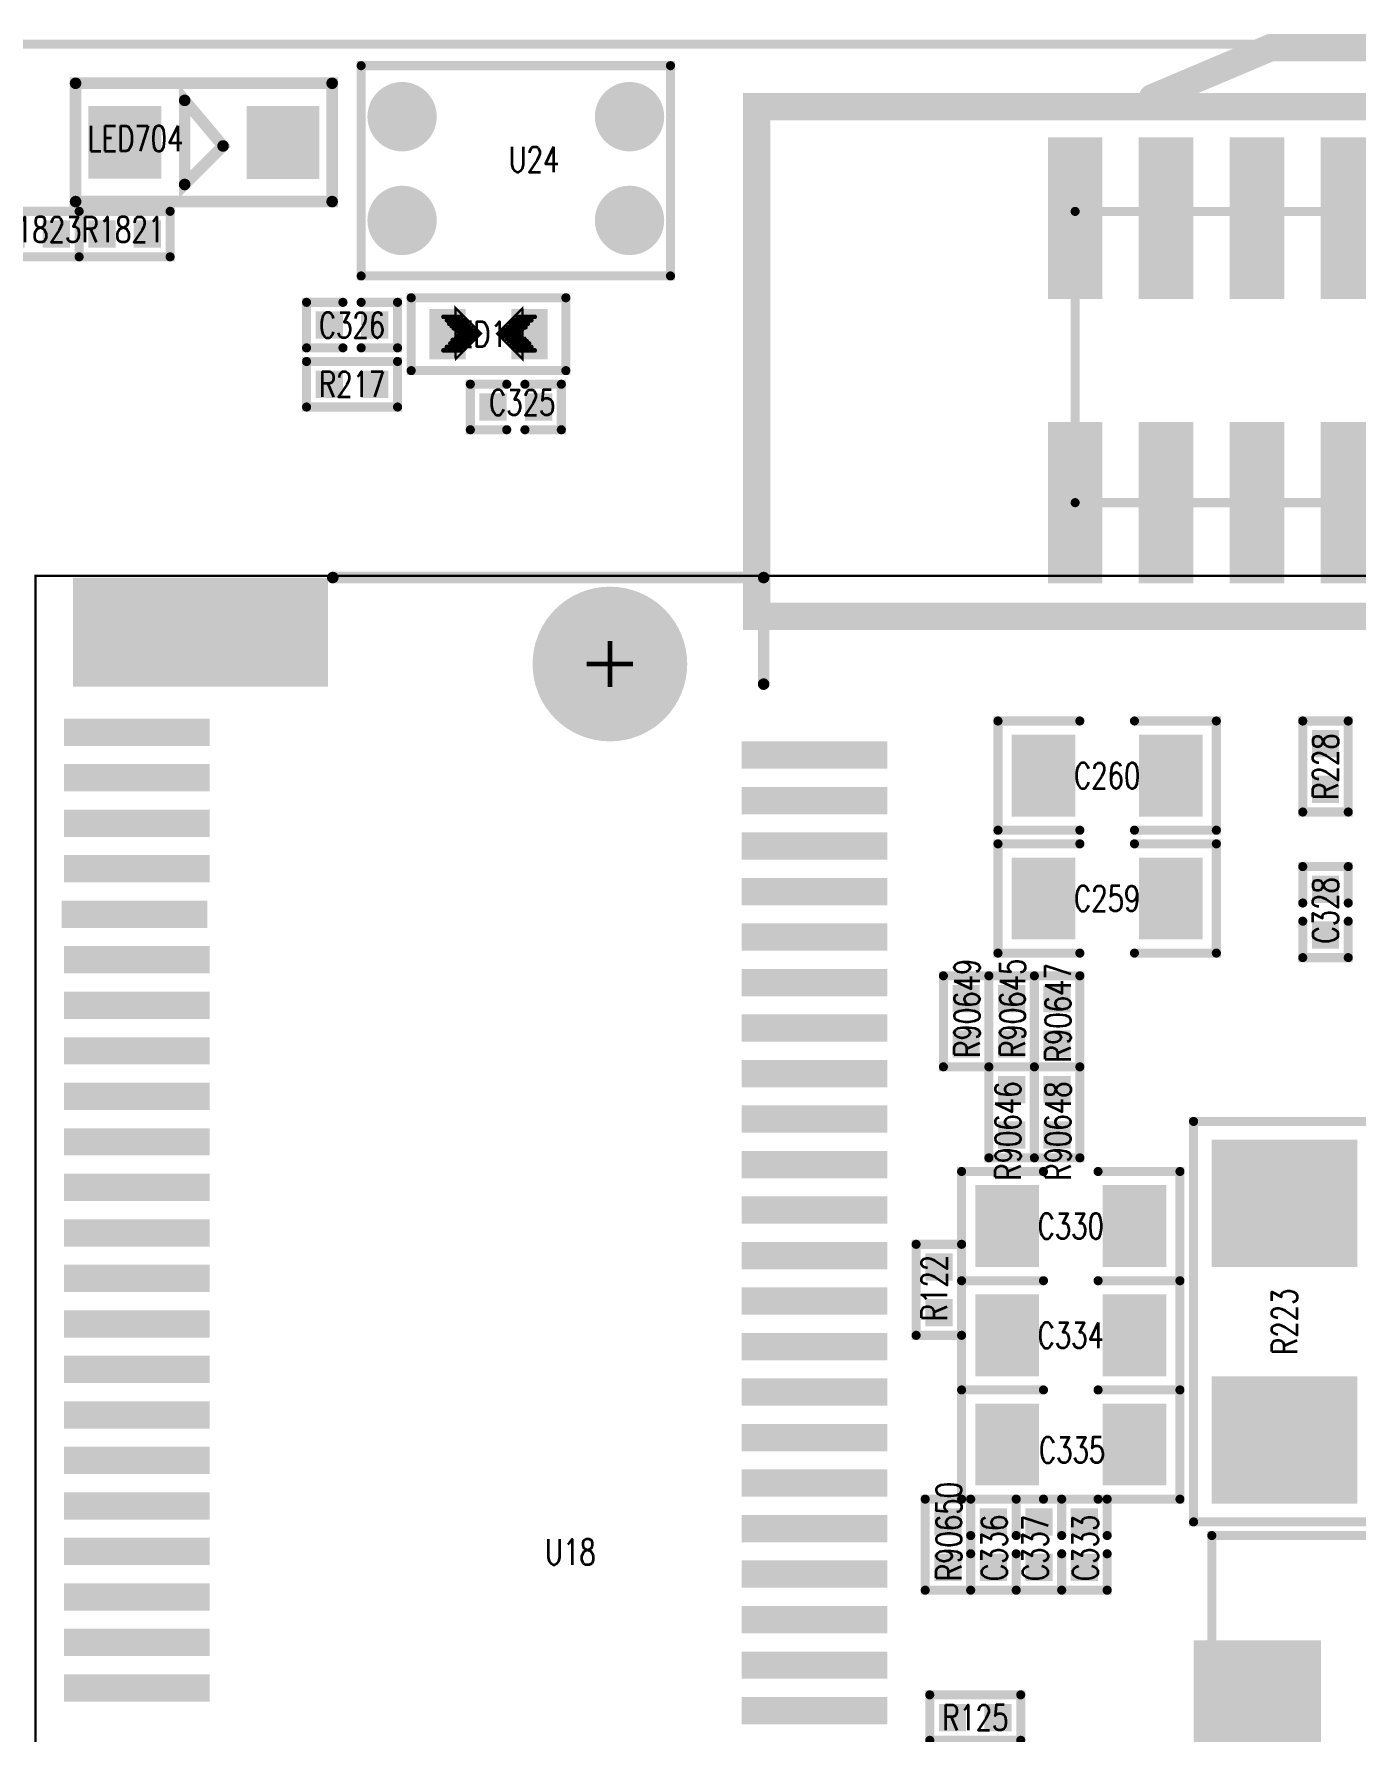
# Model space of a CAD drawing. Extents: x -54.9 to 3.9, y -25.5 to 62.3.
# Drawn here: x -42.95 to -28.43, y 42.95 to 61.6 of the extents above; entities that cross this region are included whole.
import ezdxf
from ezdxf.enums import TextEntityAlignment as Align

# ---------------------------------------------------------------- set-up
doc = ezdxf.new("R2010")
doc.units = 0
doc.linetypes.add('TRMIDX_0', pattern=[2, 1, 1])
doc.linetypes.add('TRMIDX_1', pattern=[2, 1, 1])
for name, color, linetype in [('BOARD_OUTLINE_00', 255, 'CONTINUOUS'), ('DRIL_NPLTE_THRU_01', 3, 'CONTINUOUS'), ('DRIL_NPLTE_THRU_02', 176, 'CONTINUOUS'), ('DRIL_NPLTE_THRU_03', 222, 'CONTINUOUS'), ('DRIL_NPLTE_THRU_04', 34, 'CONTINUOUS'), ('DRIL_NPLTE_THRU_05', 171, 'CONTINUOUS'), ('DRIL_NPLTE_THRU_06', 186, 'CONTINUOUS'), ('DRIL_NPLTE_THRU_07', 6, 'CONTINUOUS'), ('DRIL_NPLTE_THRU_08', 2, 'CONTINUOUS'), ('DRIL_PLTE_THRU_01', 3, 'CONTINUOUS'), ('DRIL_PLTE_THRU_02', 176, 'CONTINUOUS'), ('DRIL_PLTE_THRU_03', 222, 'CONTINUOUS'), ('DRIL_PLTE_THRU_04', 34, 'CONTINUOUS'), ('DRIL_PLTE_THRU_05', 171, 'CONTINUOUS'), ('DRIL_PLTE_THRU_06', 186, 'CONTINUOUS'), ('DRIL_PLTE_THRU_07', 6, 'CONTINUOUS'), ('DRIL_PLTE_THRU_08', 2, 'CONTINUOUS'), ('DRIL_SYMBOL', 255, 'CONTINUOUS'), ('PADS_BOT', 56, 'CONTINUOUS'), ('PADS_INNER', 96, 'CONTINUOUS'), ('PADS_TOP', 96, 'CONTINUOUS'), ('PADS_XR_123', 3, 'CONTINUOUS'), ('PART_NAME_126', 6, 'CONTINUOUS'), ('PART_TOP_2DLINE_126', 254, 'CONTINUOUS'), ('PART_TOP_COPPER_01', 254, 'CONTINUOUS')]:
    doc.layers.add(name, color=color, linetype=linetype)
doc.styles.add('W0$04', font='simplex', dxfattribs={"width": 0.75})

# ---------------------------------------------------------------- blocks, each defined once
blk = doc.blocks.new('BOARD_1')
at = {"layer": 'BOARD_OUTLINE_00', "const_width": 0.1}
blk.add_lwpolyline([(2.96515, 77.63739, 0.41421356), (-0.03411, 74.63813), (-0.03411, -4.3651, 0.41421356), (2.96515, -7.36436), (52.96851, -7.36436, 0.41421356), (55.96777, -4.3651), (55.96777, 74.63813, 0.41421356), (52.96851, 77.63739)], format="xyb", close=True, dxfattribs=at)
blk = doc.blocks.new('SMOOTH_0$127')
at = {"const_width": 0.0635}
blk.add_lwpolyline([(-0.03175, 0, 1), (0.03175, 0, 1)], format="xyb", close=True, dxfattribs=at)
blk = doc.blocks.new('PART_BODY_TOP_167')
at = {"layer": 'PART_TOP_2DLINE_126', "const_width": 0.127}
for points in [[(1.41, -0.65), (1.41, 0.65), (-1.41, 0.65), (-1.41, -0.65)], [(-0.211, -0.462), (-0.211, 0.462), (0.211, -0.039)]]:
    blk.add_lwpolyline(points, close=True, dxfattribs=at)
at = {"layer": 'PART_TOP_2DLINE_126'}
for p in [(-1.41, 0.65), (1.41, 0.65), (-0.211, 0.462), (0.211, -0.039), (-0.211, -0.462), (-1.41, -0.65), (1.41, -0.65)]:
    blk.add_blockref('SMOOTH_0$127', p, dxfattribs=at)
blk = doc.blocks.new('DRIL_HOLE_0')
blk.add_lwpolyline([(0, 0, 1), (0, 0, 1)], format="xyb", close=True)
blk = doc.blocks.new('PAD_1')
blk.add_lwpolyline([(0, 0, 1), (0, 0, 1)], format="xyb", close=True)
blk = doc.blocks.new('PAD_14')
at = {"const_width": 0.8}
blk.add_lwpolyline([(-0.4, 0), (0.4, 0)], dxfattribs=at)
blk = doc.blocks.new('STK_TOP_418')
at = {"layer": 'DRIL_PLTE_THRU_01'}
blk.add_blockref('DRIL_HOLE_0', (0, 0), dxfattribs=at)
at = {"layer": 'DRIL_PLTE_THRU_02'}
blk.add_blockref('DRIL_HOLE_0', (0, 0), dxfattribs=at)
at = {"layer": 'DRIL_PLTE_THRU_03'}
blk.add_blockref('DRIL_HOLE_0', (0, 0), dxfattribs=at)
at = {"layer": 'DRIL_PLTE_THRU_04'}
blk.add_blockref('DRIL_HOLE_0', (0, 0), dxfattribs=at)
at = {"layer": 'DRIL_PLTE_THRU_05'}
blk.add_blockref('DRIL_HOLE_0', (0, 0), dxfattribs=at)
at = {"layer": 'DRIL_PLTE_THRU_06'}
blk.add_blockref('DRIL_HOLE_0', (0, 0), dxfattribs=at)
at = {"layer": 'DRIL_PLTE_THRU_07'}
blk.add_blockref('DRIL_HOLE_0', (0, 0), dxfattribs=at)
at = {"layer": 'DRIL_PLTE_THRU_08'}
blk.add_blockref('DRIL_HOLE_0', (0, 0), dxfattribs=at)
at = {"layer": 'PADS_BOT'}
blk.add_blockref('PAD_1', (0, 0), dxfattribs=at)
at = {"layer": 'PADS_INNER'}
blk.add_blockref('PAD_1', (0, 0), dxfattribs=at)
at = {"layer": 'PADS_TOP'}
blk.add_blockref('PAD_14', (0, 0), dxfattribs=at)
blk = doc.blocks.new('SYM_TOP_11')
for name, p in [('PART_BODY_TOP_167', (0, 0)), ('STK_TOP_418', (-0.869, 0.001)), ('STK_TOP_418', (0.869, -0.001))]:
    blk.add_blockref(name, p)
blk = doc.blocks.new('PART_TOP_14')
blk.add_blockref('SYM_TOP_11', (0, 0))
at = {"layer": 'PART_NAME_126', "style": 'W0$04', "width": 0.75}
blk.add_text('LED704', height=0.28, dxfattribs=at).set_placement((-0.751, 0.043), align=Align.MIDDLE_CENTER)
blk = doc.blocks.new('SMOOTH_0$1')
at = {"const_width": 0.05}
blk.add_lwpolyline([(-0.025, 0, 1), (0.025, 0, 1)], format="xyb", close=True, dxfattribs=at)
blk = doc.blocks.new('PART_BODY_TOP_164')
at = {"layer": 'PART_TOP_2DLINE_126', "const_width": 0.1}
for points in [[(-0.1, 0.25), (-0.5, 0.25), (-0.5, -0.25), (-0.1, -0.25)], [(0.1, 0.25), (0.5, 0.25), (0.5, -0.25), (0.1, -0.25)]]:
    blk.add_lwpolyline(points, dxfattribs=at)
at = {"layer": 'PART_TOP_2DLINE_126'}
for p in [(-0.5, 0.25), (-0.1, 0.25), (0.1, 0.25), (0.5, 0.25), (-0.5, -0.25), (-0.1, -0.25), (0.1, -0.25), (0.5, -0.25)]:
    blk.add_blockref('SMOOTH_0$1', p, dxfattribs=at)
blk = doc.blocks.new('PAD_13')
at = {"const_width": 0.3}
blk.add_lwpolyline([(-0.15, 0), (0.15, 0)], dxfattribs=at)
blk = doc.blocks.new('STK_TOP_408')
at = {"layer": 'DRIL_NPLTE_THRU_01'}
blk.add_blockref('DRIL_HOLE_0', (0, 0), dxfattribs=at)
at = {"layer": 'DRIL_NPLTE_THRU_02'}
blk.add_blockref('DRIL_HOLE_0', (0, 0), dxfattribs=at)
at = {"layer": 'DRIL_NPLTE_THRU_03'}
blk.add_blockref('DRIL_HOLE_0', (0, 0), dxfattribs=at)
at = {"layer": 'DRIL_NPLTE_THRU_04'}
blk.add_blockref('DRIL_HOLE_0', (0, 0), dxfattribs=at)
at = {"layer": 'DRIL_NPLTE_THRU_05'}
blk.add_blockref('DRIL_HOLE_0', (0, 0), dxfattribs=at)
at = {"layer": 'DRIL_NPLTE_THRU_06'}
blk.add_blockref('DRIL_HOLE_0', (0, 0), dxfattribs=at)
at = {"layer": 'DRIL_NPLTE_THRU_07'}
blk.add_blockref('DRIL_HOLE_0', (0, 0), dxfattribs=at)
at = {"layer": 'DRIL_NPLTE_THRU_08'}
blk.add_blockref('DRIL_HOLE_0', (0, 0), dxfattribs=at)
at = {"layer": 'PADS_BOT'}
blk.add_blockref('PAD_1', (0, 0), dxfattribs=at)
at = {"layer": 'PADS_INNER'}
blk.add_blockref('PAD_1', (0, 0), dxfattribs=at)
at = {"layer": 'PADS_TOP'}
blk.add_blockref('PAD_13', (0, 0), dxfattribs=at)
blk = doc.blocks.new('SYM_TOP_9')
for name, p in [('PART_BODY_TOP_164', (0, 0)), ('STK_TOP_408', (-0.25, 0)), ('STK_TOP_408', (0.25, 0))]:
    blk.add_blockref(name, p)
blk = doc.blocks.new('PART_TOP_16')
blk.add_blockref('SYM_TOP_9', (0, 0))
at = {"layer": 'PART_NAME_126', "style": 'W0$04', "width": 0.75}
blk.add_text('C326', height=0.28, rotation=180, dxfattribs=at).set_placement((0, 0), align=Align.MIDDLE_CENTER)
blk = doc.blocks.new('PART_TOP_64')
blk.add_blockref('SYM_TOP_9', (0, 0))
at = {"layer": 'PART_NAME_126', "style": 'W0$04', "width": 0.75}
blk.add_text('C325', height=0.28, dxfattribs=at).set_placement((0.07, 0.05), align=Align.MIDDLE_CENTER)
blk = doc.blocks.new('PART_BODY_TOP_163')
at = {"layer": 'PART_TOP_2DLINE_126', "const_width": 0.1}
for points in [[(-0.3, 0.6), (-1.2, 0.6), (-1.2, -0.6), (-0.3, -0.6)], [(0.3, -0.6), (1.2, -0.6), (1.2, 0.6), (0.3, 0.6)]]:
    blk.add_lwpolyline(points, dxfattribs=at)
at = {"layer": 'PART_TOP_2DLINE_126'}
for p in [(-1.2, 0.6), (-0.3, 0.6), (0.3, 0.6), (1.2, 0.6), (-1.2, -0.6), (-0.3, -0.6), (0.3, -0.6), (1.2, -0.6)]:
    blk.add_blockref('SMOOTH_0$1', p, dxfattribs=at)
blk = doc.blocks.new('PAD_15')
at = {"const_width": 0.7}
blk.add_lwpolyline([(-0.45, 0), (0.45, 0)], dxfattribs=at)
blk = doc.blocks.new('STK_TOP_406')
at = {"layer": 'DRIL_PLTE_THRU_01'}
blk.add_blockref('DRIL_HOLE_0', (0, 0), dxfattribs=at)
at = {"layer": 'DRIL_PLTE_THRU_02'}
blk.add_blockref('DRIL_HOLE_0', (0, 0), dxfattribs=at)
at = {"layer": 'DRIL_PLTE_THRU_03'}
blk.add_blockref('DRIL_HOLE_0', (0, 0), dxfattribs=at)
at = {"layer": 'DRIL_PLTE_THRU_04'}
blk.add_blockref('DRIL_HOLE_0', (0, 0), dxfattribs=at)
at = {"layer": 'DRIL_PLTE_THRU_05'}
blk.add_blockref('DRIL_HOLE_0', (0, 0), dxfattribs=at)
at = {"layer": 'DRIL_PLTE_THRU_06'}
blk.add_blockref('DRIL_HOLE_0', (0, 0), dxfattribs=at)
at = {"layer": 'DRIL_PLTE_THRU_07'}
blk.add_blockref('DRIL_HOLE_0', (0, 0), dxfattribs=at)
at = {"layer": 'DRIL_PLTE_THRU_08'}
blk.add_blockref('DRIL_HOLE_0', (0, 0), dxfattribs=at)
at = {"layer": 'PADS_BOT'}
blk.add_blockref('PAD_1', (0, 0), dxfattribs=at)
at = {"layer": 'PADS_INNER'}
blk.add_blockref('PAD_1', (0, 0), dxfattribs=at)
at = {"layer": 'PADS_TOP', "rotation": 90}
blk.add_blockref('PAD_15', (0, 0), dxfattribs=at)
blk = doc.blocks.new('SYM_TOP_12')
for name, p in [('STK_TOP_406', (-0.7, 0)), ('STK_TOP_406', (0.7, 0)), ('PART_BODY_TOP_163', (0, 0))]:
    blk.add_blockref(name, p)
blk = doc.blocks.new('PART_TOP_359')
blk.add_blockref('SYM_TOP_12', (0, 0))
at = {"layer": 'PART_NAME_126', "style": 'W0$04', "width": 0.75}
blk.add_text('C334', height=0.28, rotation=180, dxfattribs=at).set_placement((0, 0), align=Align.MIDDLE_CENTER)
blk = doc.blocks.new('PART_TOP_364')
blk.add_blockref('SYM_TOP_12', (0, 0))
at = {"layer": 'PART_NAME_126', "style": 'W0$04', "width": 0.75}
blk.add_text('C259', height=0.28, dxfattribs=at).set_placement((0, 0), align=Align.MIDDLE_CENTER)
blk = doc.blocks.new('PART_TOP_365')
blk.add_blockref('SYM_TOP_12', (0, 0))
at = {"layer": 'PART_NAME_126', "style": 'W0$04', "width": 0.75}
blk.add_text('C260', height=0.28, dxfattribs=at).set_placement((0, 0), align=Align.MIDDLE_CENTER)
blk = doc.blocks.new('SMOOTH_0$0254')
at = {"const_width": 0.0127}
blk.add_lwpolyline([(-0.00635, 0, 1), (0.00635, 0, 1)], format="xyb", close=True, dxfattribs=at)
blk = doc.blocks.new('SMOOTH_0$0508')
at = {"const_width": 0.0254}
blk.add_lwpolyline([(-0.0127, 0, 1), (0.0127, 0, 1)], format="xyb", close=True, dxfattribs=at)
blk = doc.blocks.new('PART_BODY_TOP_29')
at = {"layer": 'PART_TOP_2DLINE_126', "const_width": 0.1}
blk.add_lwpolyline([(0.85, -0.4), (0.85, 0.4), (-0.85, 0.4), (-0.85, -0.4)], close=True, dxfattribs=at)
at = {"layer": 'PART_TOP_COPPER_01', "linetype": 'TRMIDX_0', "const_width": 0.0508}
for points in [[(-0.3048, 0.1905), (-0.4953, 0.1905)], [(-0.2667, 0.1524), (-0.4572, 0.1524)], [(-0.2413, 0.1143), (-0.4318, 0.1143)], [(-0.2159, 0.0889), (-0.4064, 0.0889)], [(-0.1905, 0.0635), (-0.381, 0.0635)], [(-0.1524, 0.0381), (-0.3429, 0.0381)], [(-0.1397, -0.0127), (-0.3302, -0.0127)], [(-0.127, 0.0127), (-0.3175, 0.0127)], [(-0.3048, -0.1778), (-0.4953, -0.1778)], [(-0.2667, -0.1397), (-0.4572, -0.1397)], [(-0.2286, -0.1016), (-0.4191, -0.1016)], [(-0.2032, -0.0635), (-0.3937, -0.0635)], [(-0.1651, -0.0381), (-0.3556, -0.0381)]]:
    blk.add_lwpolyline(points, dxfattribs=at)
at = {"layer": 'PART_TOP_COPPER_01', "linetype": 'TRMIDX_0', "const_width": 0.0254}
for points in [[(-0.3556, -0.2667), (-0.08255, 0.00635), (-0.36195, 0.28575), (-0.36195, -0.254), (-0.3556, -0.254)], [(-0.3048, -0.1651), (-0.1397, 0), (-0.31115, 0.17145), (-0.31115, -0.1524), (-0.3048, -0.1524)]]:
    blk.add_lwpolyline(points, close=True, dxfattribs=at)
at = {"layer": 'PART_TOP_COPPER_01', "linetype": 'TRMIDX_1', "const_width": 0.0254}
for points in [[(0.3683, 0.2794), (0.09525, 0.00635), (0.37465, -0.27305), (0.37465, 0.2667), (0.3683, 0.2667)], [(0.3175, 0.1778), (0.1524, 0.0127), (0.32385, -0.15875), (0.32385, 0.1651), (0.3175, 0.1651)]]:
    blk.add_lwpolyline(points, close=True, dxfattribs=at)
at = {"layer": 'PART_TOP_COPPER_01', "linetype": 'TRMIDX_1', "const_width": 0.0508}
for points in [[(0.3175, 0.1905), (0.508, 0.1905)], [(0.1397, 0), (0.3302, 0)], [(0.1524, 0.0254), (0.3429, 0.0254)], [(0.1651, -0.0254), (0.3556, -0.0254)], [(0.1778, 0.0508), (0.3683, 0.0508)], [(0.2159, 0.0762), (0.4064, 0.0762)], [(0.2413, 0.1143), (0.4318, 0.1143)], [(0.2794, 0.1524), (0.4699, 0.1524)], [(0.2032, -0.0508), (0.3937, -0.0508)], [(0.2286, -0.0762), (0.4191, -0.0762)], [(0.254, -0.1016), (0.4445, -0.1016)], [(0.2794, -0.1397), (0.4699, -0.1397)], [(0.3175, -0.1778), (0.508, -0.1778)]]:
    blk.add_lwpolyline(points, dxfattribs=at)
at = {"layer": 'PART_TOP_2DLINE_126'}
for p in [(-0.85, 0.4), (0.85, 0.4), (-0.85, -0.4), (0.85, -0.4)]:
    blk.add_blockref('SMOOTH_0$1', p, dxfattribs=at)
at = {"layer": 'PART_TOP_COPPER_01'}
for name, p in [('SMOOTH_0$0508', (-0.4953, 0.1905)), ('SMOOTH_0$0254', (-0.36195, 0.28575)), ('SMOOTH_0$0508', (-0.3048, 0.1905)), ('SMOOTH_0$0508', (0.3175, 0.1905)), ('SMOOTH_0$0254', (0.3175, 0.1778)), ('SMOOTH_0$0254', (0.3683, 0.2794)), ('SMOOTH_0$0254', (0.3683, 0.2667)), ('SMOOTH_0$0254', (0.37465, 0.2667)), ('SMOOTH_0$0508', (0.508, 0.1905)), ('SMOOTH_0$0508', (-0.4572, 0.1524)), ('SMOOTH_0$0508', (-0.4318, 0.1143)), ('SMOOTH_0$0508', (-0.4064, 0.0889)), ('SMOOTH_0$0508', (-0.381, 0.0635)), ('SMOOTH_0$0508', (-0.3429, 0.0381)), ('SMOOTH_0$0508', (-0.3302, -0.0127)), ('SMOOTH_0$0508', (-0.3175, 0.0127)), ('SMOOTH_0$0254', (-0.31115, 0.17145)), ('SMOOTH_0$0508', (-0.2667, 0.1524)), ('SMOOTH_0$0508', (-0.2413, 0.1143)), ('SMOOTH_0$0508', (-0.2159, 0.0889)), ('SMOOTH_0$0508', (-0.1905, 0.0635)), ('SMOOTH_0$0508', (-0.1524, 0.0381)), ('SMOOTH_0$0508', (-0.1397, -0.0127)), ('SMOOTH_0$0508', (-0.127, 0.0127)), ('SMOOTH_0$0254', (-0.1397, 0)), ('SMOOTH_0$0254', (-0.08255, 0.00635)), ('SMOOTH_0$0254', (0.09525, 0.00635)), ('SMOOTH_0$0508', (0.1397, 0)), ('SMOOTH_0$0508', (0.1524, 0.0254)), ('SMOOTH_0$0254', (0.1524, 0.0127)), ('SMOOTH_0$0508', (0.1651, -0.0254)), ('SMOOTH_0$0508', (0.1778, 0.0508)), ('SMOOTH_0$0508', (0.2159, 0.0762)), ('SMOOTH_0$0508', (0.2413, 0.1143)), ('SMOOTH_0$0508', (0.2794, 0.1524)), ('SMOOTH_0$0254', (0.3175, 0.1651)), ('SMOOTH_0$0508', (0.3302, 0)), ('SMOOTH_0$0254', (0.32385, 0.1651)), ('SMOOTH_0$0508', (0.3429, 0.0254)), ('SMOOTH_0$0508', (0.3556, -0.0254)), ('SMOOTH_0$0508', (0.3683, 0.0508)), ('SMOOTH_0$0508', (0.4064, 0.0762)), ('SMOOTH_0$0508', (0.4318, 0.1143)), ('SMOOTH_0$0508', (0.4699, 0.1524)), ('SMOOTH_0$0508', (-0.4953, -0.1778)), ('SMOOTH_0$0508', (-0.4572, -0.1397)), ('SMOOTH_0$0508', (-0.4191, -0.1016)), ('SMOOTH_0$0508', (-0.3937, -0.0635)), ('SMOOTH_0$0508', (-0.3556, -0.0381)), ('SMOOTH_0$0508', (-0.3048, -0.1778)), ('SMOOTH_0$0254', (-0.31115, -0.1524)), ('SMOOTH_0$0254', (-0.3048, -0.1524)), ('SMOOTH_0$0254', (-0.3048, -0.1651)), ('SMOOTH_0$0508', (-0.2667, -0.1397)), ('SMOOTH_0$0508', (-0.2286, -0.1016)), ('SMOOTH_0$0508', (-0.2032, -0.0635)), ('SMOOTH_0$0508', (-0.1651, -0.0381)), ('SMOOTH_0$0508', (0.2032, -0.0508)), ('SMOOTH_0$0508', (0.2286, -0.0762)), ('SMOOTH_0$0508', (0.254, -0.1016)), ('SMOOTH_0$0508', (0.2794, -0.1397)), ('SMOOTH_0$0508', (0.3175, -0.1778)), ('SMOOTH_0$0254', (0.32385, -0.15875)), ('SMOOTH_0$0508', (0.3937, -0.0508)), ('SMOOTH_0$0508', (0.4191, -0.0762)), ('SMOOTH_0$0508', (0.4445, -0.1016)), ('SMOOTH_0$0508', (0.4699, -0.1397)), ('SMOOTH_0$0508', (0.508, -0.1778)), ('SMOOTH_0$0254', (-0.36195, -0.254)), ('SMOOTH_0$0254', (-0.3556, -0.254)), ('SMOOTH_0$0254', (-0.3556, -0.2667)), ('SMOOTH_0$0254', (0.37465, -0.27305))]:
    blk.add_blockref(name, p, dxfattribs=at)
blk = doc.blocks.new('PAD_18')
at = {"const_width": 0.4}
blk.add_lwpolyline([(-0.275, 0), (0.275, 0)], dxfattribs=at)
blk = doc.blocks.new('STK_TOP_121')
at = {"layer": 'DRIL_PLTE_THRU_01'}
blk.add_blockref('DRIL_HOLE_0', (0, 0), dxfattribs=at)
at = {"layer": 'DRIL_PLTE_THRU_02'}
blk.add_blockref('DRIL_HOLE_0', (0, 0), dxfattribs=at)
at = {"layer": 'DRIL_PLTE_THRU_03'}
blk.add_blockref('DRIL_HOLE_0', (0, 0), dxfattribs=at)
at = {"layer": 'DRIL_PLTE_THRU_04'}
blk.add_blockref('DRIL_HOLE_0', (0, 0), dxfattribs=at)
at = {"layer": 'DRIL_PLTE_THRU_05'}
blk.add_blockref('DRIL_HOLE_0', (0, 0), dxfattribs=at)
at = {"layer": 'DRIL_PLTE_THRU_06'}
blk.add_blockref('DRIL_HOLE_0', (0, 0), dxfattribs=at)
at = {"layer": 'DRIL_PLTE_THRU_07'}
blk.add_blockref('DRIL_HOLE_0', (0, 0), dxfattribs=at)
at = {"layer": 'DRIL_PLTE_THRU_08'}
blk.add_blockref('DRIL_HOLE_0', (0, 0), dxfattribs=at)
at = {"layer": 'PADS_BOT'}
blk.add_blockref('PAD_1', (0, 0), dxfattribs=at)
at = {"layer": 'PADS_INNER'}
blk.add_blockref('PAD_1', (0, 0), dxfattribs=at)
at = {"layer": 'PADS_TOP', "rotation": 90}
blk.add_blockref('PAD_18', (0, 0), dxfattribs=at)
blk = doc.blocks.new('SYM_TOP_22')
for name, p in [('PART_BODY_TOP_29', (0, 0)), ('STK_TOP_121', (-0.45, 0)), ('STK_TOP_121', (0.45, 0))]:
    blk.add_blockref(name, p)
blk = doc.blocks.new('PART_TOP_403')
blk.add_blockref('SYM_TOP_22', (0, 0))
at = {"layer": 'PART_NAME_126', "style": 'W0$04', "width": 0.75}
blk.add_text('ED17', height=0.28, dxfattribs=at).set_placement((0.02, 0), align=Align.MIDDLE_CENTER)
blk = doc.blocks.new('SMOOTH_0$3')
at = {"const_width": 0.15}
blk.add_lwpolyline([(-0.075, 0, 1), (0.075, 0, 1)], format="xyb", close=True, dxfattribs=at)
blk = doc.blocks.new('PART_BODY_TOP_174')
at = {"layer": 'PART_TOP_2DLINE_126'}
for points, const_width in [([(-3.55, 1.25), (17.5, 1.25), (17.5, -4.35), (-3.55, -4.35)], 0.3), ([(-0.05, 0), (14, 0), (14, -3.2), (-0.05, -3.2)], 0.1)]:
    blk.add_lwpolyline(points, close=True, dxfattribs=dict(at, const_width=const_width))
at = {"layer": 'PART_TOP_2DLINE_126', "const_width": 0.3}
blk.add_lwpolyline([(1.1, -4.3), (2.75, -5), (11.85, -5), (13.15, -4.45)], dxfattribs=at)
at = {"layer": 'PART_TOP_2DLINE_126'}
for name, p in [('SMOOTH_0$3', (-3.55, 1.25)), ('SMOOTH_0$3', (17.5, 1.25)), ('SMOOTH_0$1', (-0.05, 0)), ('SMOOTH_0$1', (14, 0)), ('SMOOTH_0$1', (-0.05, -3.2)), ('SMOOTH_0$1', (14, -3.2)), ('SMOOTH_0$3', (-3.55, -4.35)), ('SMOOTH_0$3', (1.1, -4.3)), ('SMOOTH_0$3', (17.5, -4.35)), ('SMOOTH_0$3', (13.15, -4.45)), ('SMOOTH_0$3', (2.75, -5)), ('SMOOTH_0$3', (11.85, -5))]:
    blk.add_blockref(name, p, dxfattribs=at)
blk = doc.blocks.new('PAD_29')
at = {"const_width": 0.6}
blk.add_lwpolyline([(-0.8875, 0), (0.8875, 0)], dxfattribs=at)
blk = doc.blocks.new('STK_TOP_433')
at = {"layer": 'DRIL_PLTE_THRU_01'}
blk.add_blockref('DRIL_HOLE_0', (0, 0), dxfattribs=at)
at = {"layer": 'DRIL_PLTE_THRU_02'}
blk.add_blockref('DRIL_HOLE_0', (0, 0), dxfattribs=at)
at = {"layer": 'DRIL_PLTE_THRU_03'}
blk.add_blockref('DRIL_HOLE_0', (0, 0), dxfattribs=at)
at = {"layer": 'DRIL_PLTE_THRU_04'}
blk.add_blockref('DRIL_HOLE_0', (0, 0), dxfattribs=at)
at = {"layer": 'DRIL_PLTE_THRU_05'}
blk.add_blockref('DRIL_HOLE_0', (0, 0), dxfattribs=at)
at = {"layer": 'DRIL_PLTE_THRU_06'}
blk.add_blockref('DRIL_HOLE_0', (0, 0), dxfattribs=at)
at = {"layer": 'DRIL_PLTE_THRU_07'}
blk.add_blockref('DRIL_HOLE_0', (0, 0), dxfattribs=at)
at = {"layer": 'DRIL_PLTE_THRU_08'}
blk.add_blockref('DRIL_HOLE_0', (0, 0), dxfattribs=at)
at = {"layer": 'PADS_BOT'}
blk.add_blockref('PAD_1', (0, 0), dxfattribs=at)
at = {"layer": 'PADS_INNER'}
blk.add_blockref('PAD_1', (0, 0), dxfattribs=at)
at = {"layer": 'PADS_TOP', "rotation": 90}
blk.add_blockref('PAD_29', (0, 0), dxfattribs=at)
blk = doc.blocks.new('SYM_TOP_39')
for name, p in [('PART_BODY_TOP_174', (0, 0)), ('STK_TOP_433', (0, 0)), ('STK_TOP_433', (1, 0)), ('STK_TOP_433', (2, 0)), ('STK_TOP_433', (3, 0)), ('STK_TOP_433', (4, 0)), ('STK_TOP_433', (5, 0)), ('STK_TOP_433', (6, 0)), ('STK_TOP_433', (7, 0)), ('STK_TOP_433', (8, 0)), ('STK_TOP_433', (9, 0)), ('STK_TOP_433', (10, 0)), ('STK_TOP_433', (11, 0)), ('STK_TOP_433', (12, 0)), ('STK_TOP_433', (13, 0)), ('STK_TOP_433', (14, 0)), ('STK_TOP_433', (0, -3.125)), ('STK_TOP_433', (1, -3.125)), ('STK_TOP_433', (2, -3.125)), ('STK_TOP_433', (3, -3.125)), ('STK_TOP_433', (4, -3.125)), ('STK_TOP_433', (5, -3.125)), ('STK_TOP_433', (6, -3.125)), ('STK_TOP_433', (7, -3.125)), ('STK_TOP_433', (8, -3.125)), ('STK_TOP_433', (9, -3.125)), ('STK_TOP_433', (10, -3.125)), ('STK_TOP_433', (11, -3.125)), ('STK_TOP_433', (12, -3.125)), ('STK_TOP_433', (13, -3.125)), ('STK_TOP_433', (14, -3.125))]:
    blk.add_blockref(name, p)
blk = doc.blocks.new('PART_TOP_415')
blk.add_blockref('SYM_TOP_39', (0, 0))
at = {"layer": 'PART_NAME_126', "style": 'W0$04', "width": 0.75}
blk.add_text('J10', height=0.28, rotation=180, dxfattribs=at).set_placement((6.975, -1.875), align=Align.MIDDLE_CENTER)
blk = doc.blocks.new('PART_BODY_TOP_173')
at = {"layer": 'PART_TOP_2DLINE_126', "const_width": 0.1}
blk.add_lwpolyline([(-2.7, 2.55), (2.7, 2.55), (2.7, -2.55), (-2.7, -2.55)], close=True, dxfattribs=at)
at = {"layer": 'PART_TOP_2DLINE_126'}
for p in [(-2.7, 2.55), (2.7, 2.55), (-2.7, -2.55), (2.7, -2.55)]:
    blk.add_blockref('SMOOTH_0$1', p, dxfattribs=at)
blk = doc.blocks.new('PAD_33')
at = {"const_width": 1.4}
blk.add_lwpolyline([(-1.4, 0), (1.4, 0)], dxfattribs=at)
blk = doc.blocks.new('STK_TOP_431')
at = {"layer": 'DRIL_PLTE_THRU_01'}
blk.add_blockref('DRIL_HOLE_0', (0, 0), dxfattribs=at)
at = {"layer": 'DRIL_PLTE_THRU_02'}
blk.add_blockref('DRIL_HOLE_0', (0, 0), dxfattribs=at)
at = {"layer": 'DRIL_PLTE_THRU_03'}
blk.add_blockref('DRIL_HOLE_0', (0, 0), dxfattribs=at)
at = {"layer": 'DRIL_PLTE_THRU_04'}
blk.add_blockref('DRIL_HOLE_0', (0, 0), dxfattribs=at)
at = {"layer": 'DRIL_PLTE_THRU_05'}
blk.add_blockref('DRIL_HOLE_0', (0, 0), dxfattribs=at)
at = {"layer": 'DRIL_PLTE_THRU_06'}
blk.add_blockref('DRIL_HOLE_0', (0, 0), dxfattribs=at)
at = {"layer": 'DRIL_PLTE_THRU_07'}
blk.add_blockref('DRIL_HOLE_0', (0, 0), dxfattribs=at)
at = {"layer": 'DRIL_PLTE_THRU_08'}
blk.add_blockref('DRIL_HOLE_0', (0, 0), dxfattribs=at)
at = {"layer": 'PADS_BOT'}
blk.add_blockref('PAD_1', (0, 0), dxfattribs=at)
at = {"layer": 'PADS_INNER'}
blk.add_blockref('PAD_1', (0, 0), dxfattribs=at)
at = {"layer": 'PADS_TOP', "rotation": 90}
blk.add_blockref('PAD_33', (0, 0), dxfattribs=at)
blk = doc.blocks.new('SYM_TOP_43')
for name, p in [('PART_BODY_TOP_173', (0, 0)), ('STK_TOP_431', (-2.2, 0)), ('STK_TOP_431', (2.2, 0))]:
    blk.add_blockref(name, p)
blk = doc.blocks.new('PART_TOP_421')
blk.add_blockref('SYM_TOP_43', (0, 0))
at = {"layer": 'PART_NAME_126', "style": 'W0$04', "width": 0.75}
blk.add_text('L15', height=0.28, rotation=180, dxfattribs=at).set_placement((0, 0), align=Align.MIDDLE_CENTER)
blk = doc.blocks.new('PART_BODY_TOP_165')
at = {"layer": 'PART_TOP_2DLINE_126', "const_width": 0.0254}
blk.add_lwpolyline([(-10.97, 4.84), (10.97, 4.84), (10.97, -31.58), (-10.97, -31.58)], close=True, dxfattribs=at)
at = {"layer": 'PART_TOP_2DLINE_126', "const_width": 0.127}
blk.add_lwpolyline([(10.95, 1.571), (10.95, -3.165), (9.779, -3.165)], dxfattribs=at)
at = {"layer": 'PART_TOP_2DLINE_126'}
for name, p in [('SMOOTH_0$0254', (10.97, 4.84)), ('SMOOTH_0$127', (10.95, 1.571)), ('SMOOTH_0$127', (9.779, -3.165)), ('SMOOTH_0$127', (10.95, -3.165))]:
    blk.add_blockref(name, p, dxfattribs=at)
blk = doc.blocks.new('DRIL_SYMBOL_1$699996')
at = {"layer": 'DRIL_SYMBOL', "const_width": 0.0508}
for points in [[(0, -0.254), (0, 0.254)], [(-0.254, 0), (0.254, 0)]]:
    blk.add_lwpolyline(points, dxfattribs=at)
blk = doc.blocks.new('DRIL_HOLE_1$699996')
at = {"const_width": 0.85}
blk.add_lwpolyline([(-0.425, 0, 1), (0.425, 0, 1)], format="xyb", close=True, dxfattribs=at)
blk.add_blockref('DRIL_SYMBOL_1$699996', (0, 0))
blk = doc.blocks.new('PAD_35')
at = {"const_width": 0.85}
blk.add_lwpolyline([(0, -0.425, 1), (0, 0.425, 1)], format="xyb", close=True, dxfattribs=at)
blk = doc.blocks.new('STK_TOP_412')
at = {"layer": 'DRIL_NPLTE_THRU_01'}
blk.add_blockref('DRIL_HOLE_1$699996', (0, 0), dxfattribs=at)
at = {"layer": 'DRIL_NPLTE_THRU_02'}
blk.add_blockref('DRIL_HOLE_1$699996', (0, 0), dxfattribs=at)
at = {"layer": 'DRIL_NPLTE_THRU_03'}
blk.add_blockref('DRIL_HOLE_1$699996', (0, 0), dxfattribs=at)
at = {"layer": 'DRIL_NPLTE_THRU_04'}
blk.add_blockref('DRIL_HOLE_1$699996', (0, 0), dxfattribs=at)
at = {"layer": 'DRIL_NPLTE_THRU_05'}
blk.add_blockref('DRIL_HOLE_1$699996', (0, 0), dxfattribs=at)
at = {"layer": 'DRIL_NPLTE_THRU_06'}
blk.add_blockref('DRIL_HOLE_1$699996', (0, 0), dxfattribs=at)
at = {"layer": 'DRIL_NPLTE_THRU_07'}
blk.add_blockref('DRIL_HOLE_1$699996', (0, 0), dxfattribs=at)
at = {"layer": 'DRIL_NPLTE_THRU_08'}
blk.add_blockref('DRIL_HOLE_1$699996', (0, 0), dxfattribs=at)
at = {"layer": 'PADS_BOT'}
blk.add_blockref('PAD_35', (0, 0), dxfattribs=at)
at = {"layer": 'PADS_INNER'}
blk.add_blockref('PAD_35', (0, 0), dxfattribs=at)
at = {"layer": 'PADS_TOP'}
blk.add_blockref('PAD_35', (0, 0), dxfattribs=at)
blk = doc.blocks.new('PAD_36')
at = {"const_width": 1.2}
blk.add_lwpolyline([(-1.4, 0), (1.4, 0)], dxfattribs=at)
blk = doc.blocks.new('STK_TOP_413')
at = {"layer": 'DRIL_PLTE_THRU_01'}
blk.add_blockref('DRIL_HOLE_0', (0, 0), dxfattribs=at)
at = {"layer": 'DRIL_PLTE_THRU_02'}
blk.add_blockref('DRIL_HOLE_0', (0, 0), dxfattribs=at)
at = {"layer": 'DRIL_PLTE_THRU_03'}
blk.add_blockref('DRIL_HOLE_0', (0, 0), dxfattribs=at)
at = {"layer": 'DRIL_PLTE_THRU_04'}
blk.add_blockref('DRIL_HOLE_0', (0, 0), dxfattribs=at)
at = {"layer": 'DRIL_PLTE_THRU_05'}
blk.add_blockref('DRIL_HOLE_0', (0, 0), dxfattribs=at)
at = {"layer": 'DRIL_PLTE_THRU_06'}
blk.add_blockref('DRIL_HOLE_0', (0, 0), dxfattribs=at)
at = {"layer": 'DRIL_PLTE_THRU_07'}
blk.add_blockref('DRIL_HOLE_0', (0, 0), dxfattribs=at)
at = {"layer": 'DRIL_PLTE_THRU_08'}
blk.add_blockref('DRIL_HOLE_0', (0, 0), dxfattribs=at)
at = {"layer": 'PADS_BOT'}
blk.add_blockref('PAD_1', (0, 0), dxfattribs=at)
at = {"layer": 'PADS_INNER'}
blk.add_blockref('PAD_1', (0, 0), dxfattribs=at)
at = {"layer": 'PADS_TOP', "rotation": 90}
blk.add_blockref('PAD_36', (0, 0), dxfattribs=at)
blk = doc.blocks.new('PAD_37')
at = {"const_width": 0.3}
blk.add_lwpolyline([(-0.8, 0), (0.8, 0)], dxfattribs=at)
blk = doc.blocks.new('STK_TOP_410')
at = {"layer": 'DRIL_PLTE_THRU_01'}
blk.add_blockref('DRIL_HOLE_0', (0, 0), dxfattribs=at)
at = {"layer": 'DRIL_PLTE_THRU_02'}
blk.add_blockref('DRIL_HOLE_0', (0, 0), dxfattribs=at)
at = {"layer": 'DRIL_PLTE_THRU_03'}
blk.add_blockref('DRIL_HOLE_0', (0, 0), dxfattribs=at)
at = {"layer": 'DRIL_PLTE_THRU_04'}
blk.add_blockref('DRIL_HOLE_0', (0, 0), dxfattribs=at)
at = {"layer": 'DRIL_PLTE_THRU_05'}
blk.add_blockref('DRIL_HOLE_0', (0, 0), dxfattribs=at)
at = {"layer": 'DRIL_PLTE_THRU_06'}
blk.add_blockref('DRIL_HOLE_0', (0, 0), dxfattribs=at)
at = {"layer": 'DRIL_PLTE_THRU_07'}
blk.add_blockref('DRIL_HOLE_0', (0, 0), dxfattribs=at)
at = {"layer": 'DRIL_PLTE_THRU_08'}
blk.add_blockref('DRIL_HOLE_0', (0, 0), dxfattribs=at)
at = {"layer": 'PADS_BOT'}
blk.add_blockref('PAD_1', (0, 0), dxfattribs=at)
at = {"layer": 'PADS_INNER'}
blk.add_blockref('PAD_1', (0, 0), dxfattribs=at)
at = {"layer": 'PADS_TOP', "rotation": 90}
blk.add_blockref('PAD_37', (0, 0), dxfattribs=at)
blk = doc.blocks.new('SYM_TOP_48')
for name, p in [('PART_BODY_TOP_165', (0, 0)), ('STK_TOP_413', (10.35, 3.025)), ('STK_TOP_410', (-1.25, 3.725)), ('STK_TOP_410', (-0.75, 3.725)), ('STK_TOP_410', (-0.25, 3.725)), ('STK_TOP_410', (0.25, 3.725)), ('STK_TOP_410', (0.75, 3.725)), ('STK_TOP_410', (1.25, 3.725)), ('STK_TOP_410', (1.75, 3.725)), ('STK_TOP_410', (2.25, 3.725)), ('STK_TOP_410', (2.75, 3.725)), ('STK_TOP_410', (3.25, 3.725)), ('STK_TOP_410', (3.75, 3.725)), ('STK_TOP_410', (4.25, 3.725)), ('STK_TOP_410', (4.75, 3.725)), ('STK_TOP_410', (5.25, 3.725)), ('STK_TOP_410', (5.75, 3.725)), ('STK_TOP_410', (6.25, 3.725)), ('STK_TOP_410', (6.75, 3.725)), ('STK_TOP_410', (7.25, 3.75)), ('STK_TOP_410', (7.75, 3.725)), ('STK_TOP_410', (8.25, 3.725)), ('STK_TOP_410', (8.75, 3.725)), ('STK_TOP_410', (9.25, 3.725)), ('STK_TOP_412', (10, -1.475)), ('STK_TOP_410', (-1.5, -3.725)), ('STK_TOP_410', (-1, -3.725)), ('STK_TOP_410', (-0.5, -3.725)), ('STK_TOP_410', (0, -3.725)), ('STK_TOP_410', (0.5, -3.725)), ('STK_TOP_410', (1, -3.725)), ('STK_TOP_410', (1.5, -3.725)), ('STK_TOP_410', (2, -3.725)), ('STK_TOP_410', (2.5, -3.725)), ('STK_TOP_410', (3, -3.725)), ('STK_TOP_410', (3.5, -3.725)), ('STK_TOP_410', (4, -3.725)), ('STK_TOP_410', (4.5, -3.725)), ('STK_TOP_410', (5, -3.725)), ('STK_TOP_410', (5.5, -3.725)), ('STK_TOP_410', (6, -3.725)), ('STK_TOP_410', (6.5, -3.725)), ('STK_TOP_410', (7, -3.725)), ('STK_TOP_410', (7.5, -3.725)), ('STK_TOP_410', (8, -3.725)), ('STK_TOP_410', (8.5, -3.725)), ('STK_TOP_410', (9, -3.725))]:
    blk.add_blockref(name, p)
blk = doc.blocks.new('PART_TOP_432')
blk.add_blockref('SYM_TOP_48', (0, 0))
at = {"layer": 'PART_NAME_126', "style": 'W0$04', "width": 0.75}
blk.add_text('U18', height=0.28, rotation=270, dxfattribs=at).set_placement((0.244, -1.041), align=Align.MIDDLE_CENTER)
blk = doc.blocks.new('PART_BODY_TOP_166')
at = {"layer": 'PART_TOP_2DLINE_126', "const_width": 0.1}
blk.add_lwpolyline([(-0.5, 0.25), (0.5, 0.25), (0.5, -0.25), (-0.5, -0.25)], close=True, dxfattribs=at)
at = {"layer": 'PART_TOP_2DLINE_126'}
for p in [(-0.5, 0.25), (0.5, 0.25), (-0.5, -0.25), (0.5, -0.25)]:
    blk.add_blockref('SMOOTH_0$1', p, dxfattribs=at)
blk = doc.blocks.new('SYM_TOP_5')
for name, p in [('PART_BODY_TOP_166', (0, 0)), ('STK_TOP_408', (-0.25, 0)), ('STK_TOP_408', (0.25, 0))]:
    blk.add_blockref(name, p)
blk = doc.blocks.new('PART_TOP_451')
blk.add_blockref('SYM_TOP_5', (0, 0))
at = {"layer": 'PART_NAME_126', "style": 'W0$04', "width": 0.75}
blk.add_text('R1823', height=0.28, dxfattribs=at).set_placement((0.07, 0.05), align=Align.MIDDLE_CENTER)
blk = doc.blocks.new('PART_TOP_453')
blk.add_blockref('SYM_TOP_5', (0, 0))
at = {"layer": 'PART_NAME_126', "style": 'W0$04', "width": 0.75}
blk.add_text('R1821', height=0.28, rotation=180, dxfattribs=at).set_placement((0.02, -0.05), align=Align.MIDDLE_CENTER)
blk = doc.blocks.new('PART_TOP_513')
blk.add_blockref('SYM_TOP_5', (0, 0))
at = {"layer": 'PART_NAME_126', "style": 'W0$04', "width": 0.75}
blk.add_text('R125', height=0.28, rotation=180, dxfattribs=at).set_placement((0, 0), align=Align.MIDDLE_CENTER)
blk = doc.blocks.new('PART_TOP_559')
blk.add_blockref('SYM_TOP_5', (0, 0))
at = {"layer": 'PART_NAME_126', "style": 'W0$04', "width": 0.75}
blk.add_text('R217', height=0.28, dxfattribs=at).set_placement((0, 0), align=Align.MIDDLE_CENTER)
blk = doc.blocks.new('PART_TOP_591')
blk.add_blockref('SYM_TOP_5', (0, 0))
at = {"layer": 'PART_NAME_126', "style": 'W0$04', "width": 0.75}
blk.add_text('R122', height=0.28, dxfattribs=at).set_placement((0.02, 0.05), align=Align.MIDDLE_CENTER)
blk = doc.blocks.new('PART_TOP_605')
blk.add_blockref('SYM_TOP_5', (0, 0))
at = {"layer": 'PART_NAME_126', "style": 'W0$04', "width": 0.75}
blk.add_text('R228', height=0.28, dxfattribs=at).set_placement((0, 0), align=Align.MIDDLE_CENTER)
blk = doc.blocks.new('PART_BODY_TOP_168')
at = {"layer": 'PART_TOP_2DLINE_126', "const_width": 0.1}
blk.add_lwpolyline([(2.2, -1), (2.2, 1), (-2.2, 1), (-2.2, -1)], close=True, dxfattribs=at)
at = {"layer": 'PART_TOP_2DLINE_126'}
for p in [(-2.2, 1), (2.2, 1), (-2.2, -1), (2.2, -1)]:
    blk.add_blockref('SMOOTH_0$1', p, dxfattribs=at)
blk = doc.blocks.new('PAD_43')
at = {"const_width": 1.4}
blk.add_lwpolyline([(-0.8, 0), (0.8, 0)], dxfattribs=at)
blk = doc.blocks.new('STK_TOP_423')
at = {"layer": 'DRIL_PLTE_THRU_01'}
blk.add_blockref('DRIL_HOLE_0', (0, 0), dxfattribs=at)
at = {"layer": 'DRIL_PLTE_THRU_02'}
blk.add_blockref('DRIL_HOLE_0', (0, 0), dxfattribs=at)
at = {"layer": 'DRIL_PLTE_THRU_03'}
blk.add_blockref('DRIL_HOLE_0', (0, 0), dxfattribs=at)
at = {"layer": 'DRIL_PLTE_THRU_04'}
blk.add_blockref('DRIL_HOLE_0', (0, 0), dxfattribs=at)
at = {"layer": 'DRIL_PLTE_THRU_05'}
blk.add_blockref('DRIL_HOLE_0', (0, 0), dxfattribs=at)
at = {"layer": 'DRIL_PLTE_THRU_06'}
blk.add_blockref('DRIL_HOLE_0', (0, 0), dxfattribs=at)
at = {"layer": 'DRIL_PLTE_THRU_07'}
blk.add_blockref('DRIL_HOLE_0', (0, 0), dxfattribs=at)
at = {"layer": 'DRIL_PLTE_THRU_08'}
blk.add_blockref('DRIL_HOLE_0', (0, 0), dxfattribs=at)
at = {"layer": 'PADS_BOT'}
blk.add_blockref('PAD_1', (0, 0), dxfattribs=at)
at = {"layer": 'PADS_INNER'}
blk.add_blockref('PAD_1', (0, 0), dxfattribs=at)
at = {"layer": 'PADS_TOP', "rotation": 90}
blk.add_blockref('PAD_43', (0, 0), dxfattribs=at)
at = {"layer": 'PADS_XR_123', "rotation": 90}
blk.add_blockref('PAD_43', (0, 0), dxfattribs=at)
blk = doc.blocks.new('SYM_TOP_52')
for name, p in [('STK_TOP_423', (-1.3, 0)), ('STK_TOP_423', (1.3, 0)), ('PART_BODY_TOP_168', (0, 0))]:
    blk.add_blockref(name, p)
blk = doc.blocks.new('PART_TOP_628')
blk.add_blockref('SYM_TOP_52', (0, 0))
at = {"layer": 'PART_NAME_126', "style": 'W0$04', "width": 0.75}
blk.add_text('R223', height=0.28, rotation=180, dxfattribs=at).set_placement((0, 0), align=Align.MIDDLE_CENTER)
blk = doc.blocks.new('SMOOTH_0$10008')
at = {"const_width": 0.05004}
blk.add_lwpolyline([(-0.02502, 0, 1), (0.02502, 0, 1)], format="xyb", close=True, dxfattribs=at)
blk = doc.blocks.new('PART_BODY_TOP_79')
at = {"layer": 'PART_TOP_2DLINE_126', "const_width": 0.1}
blk.add_lwpolyline([(-1.16, 1.7), (1.15, 1.7), (1.15, -1.7), (-1.16, -1.7)], close=True, dxfattribs=at)
at = {"layer": 'PART_TOP_2DLINE_126'}
for p in [(-1.16, 1.7), (1.15, 1.7), (-1.16, -1.7), (1.15, -1.7)]:
    blk.add_blockref('SMOOTH_0$10008', p, dxfattribs=at)
blk = doc.blocks.new('PAD_54')
at = {"const_width": 0.381}
blk.add_lwpolyline([(0, -0.1905, 1), (0, 0.1905, 1)], format="xyb", close=True, dxfattribs=at)
blk = doc.blocks.new('STK_TOP_305')
at = {"layer": 'DRIL_PLTE_THRU_01'}
blk.add_blockref('DRIL_HOLE_0', (0, 0), dxfattribs=at)
at = {"layer": 'DRIL_PLTE_THRU_02'}
blk.add_blockref('DRIL_HOLE_0', (0, 0), dxfattribs=at)
at = {"layer": 'DRIL_PLTE_THRU_03'}
blk.add_blockref('DRIL_HOLE_0', (0, 0), dxfattribs=at)
at = {"layer": 'DRIL_PLTE_THRU_04'}
blk.add_blockref('DRIL_HOLE_0', (0, 0), dxfattribs=at)
at = {"layer": 'DRIL_PLTE_THRU_05'}
blk.add_blockref('DRIL_HOLE_0', (0, 0), dxfattribs=at)
at = {"layer": 'DRIL_PLTE_THRU_06'}
blk.add_blockref('DRIL_HOLE_0', (0, 0), dxfattribs=at)
at = {"layer": 'DRIL_PLTE_THRU_07'}
blk.add_blockref('DRIL_HOLE_0', (0, 0), dxfattribs=at)
at = {"layer": 'DRIL_PLTE_THRU_08'}
blk.add_blockref('DRIL_HOLE_0', (0, 0), dxfattribs=at)
at = {"layer": 'PADS_BOT'}
blk.add_blockref('PAD_1', (0, 0), dxfattribs=at)
at = {"layer": 'PADS_INNER'}
blk.add_blockref('PAD_1', (0, 0), dxfattribs=at)
at = {"layer": 'PADS_TOP'}
blk.add_blockref('PAD_54', (0, 0), dxfattribs=at)
blk = doc.blocks.new('SYM_TOP_55')
for name, p in [('PART_BODY_TOP_79', (0, 0)), ('STK_TOP_305', (-0.55, 1.25)), ('STK_TOP_305', (0.59, 1.25)), ('STK_TOP_305', (-0.55, -1.25)), ('STK_TOP_305', (0.59, -1.25))]:
    blk.add_blockref(name, p)
blk = doc.blocks.new('PART_TOP_635')
blk.add_blockref('SYM_TOP_55', (0, 0))
at = {"layer": 'PART_NAME_126', "style": 'W0$04', "width": 0.75}
blk.add_text('U24', height=0.28, rotation=270, dxfattribs=at).set_placement((0.12, -0.2), align=Align.MIDDLE_CENTER)
blk = doc.blocks.new('PART_TOP_658')
blk.add_blockref('SYM_TOP_12', (0, 0))
at = {"layer": 'PART_NAME_126', "style": 'W0$04', "width": 0.75}
blk.add_text('C330', height=0.28, rotation=180, dxfattribs=at).set_placement((0, 0), align=Align.MIDDLE_CENTER)
blk = doc.blocks.new('PART_TOP_670')
blk.add_blockref('SYM_TOP_9', (0, 0))
at = {"layer": 'PART_NAME_126', "style": 'W0$04', "width": 0.75}
blk.add_text('C328', height=0.28, dxfattribs=at).set_placement((0.02, 0), align=Align.MIDDLE_CENTER)
blk = doc.blocks.new('PART_TOP_678')
blk.add_blockref('SYM_TOP_9', (0, 0))
at = {"layer": 'PART_NAME_126', "style": 'W0$04', "width": 0.75}
blk.add_text('C333', height=0.28, rotation=180, dxfattribs=at).set_placement((0.4, 0.15))
blk = doc.blocks.new('PART_TOP_679')
blk.add_blockref('SYM_TOP_9', (0, 0))
at = {"layer": 'PART_NAME_126', "style": 'W0$04', "width": 0.75}
blk.add_text('C336', height=0.28, rotation=180, dxfattribs=at).set_placement((0.4, 0.15))
blk = doc.blocks.new('PART_TOP_680')
blk.add_blockref('SYM_TOP_9', (0, 0))
at = {"layer": 'PART_NAME_126', "style": 'W0$04', "width": 0.75}
blk.add_text('C337', height=0.28, rotation=180, dxfattribs=at).set_placement((0.4, 0.1))
blk = doc.blocks.new('PART_TOP_685')
blk.add_blockref('SYM_TOP_12', (0, 0))
at = {"layer": 'PART_NAME_126', "style": 'W0$04', "width": 0.75}
blk.add_text('C335', height=0.28, rotation=180, dxfattribs=at).set_placement((0.35, 0.2))
blk = doc.blocks.new('PART_TOP_809')
blk.add_blockref('SYM_TOP_5', (0, 0))
at = {"layer": 'PART_NAME_126', "style": 'W0$04', "width": 0.75}
blk.add_text('R90645', height=0.28, dxfattribs=at).set_placement((-0.4, -0.15))
blk = doc.blocks.new('PART_TOP_810')
blk.add_blockref('SYM_TOP_5', (0, 0))
at = {"layer": 'PART_NAME_126', "style": 'W0$04', "width": 0.75}
blk.add_text('R90646', height=0.28, rotation=180, dxfattribs=at).set_placement((0.75, 0.1))
blk = doc.blocks.new('PART_TOP_811')
blk.add_blockref('SYM_TOP_5', (0, 0))
at = {"layer": 'PART_NAME_126', "style": 'W0$04', "width": 0.75}
blk.add_text('R90647', height=0.28, dxfattribs=at).set_placement((-0.45, -0.15))
blk = doc.blocks.new('PART_TOP_812')
blk.add_blockref('SYM_TOP_5', (0, 0))
at = {"layer": 'PART_NAME_126', "style": 'W0$04', "width": 0.75}
blk.add_text('R90648', height=0.28, rotation=180, dxfattribs=at).set_placement((0.75, 0.15))
blk = doc.blocks.new('PART_TOP_813')
blk.add_blockref('SYM_TOP_5', (0, 0))
at = {"layer": 'PART_NAME_126', "style": 'W0$04', "width": 0.75}
blk.add_text('R90649', height=0.28, dxfattribs=at).set_placement((-0.4, -0.15))
blk = doc.blocks.new('PART_TOP_814')
blk.add_blockref('SYM_TOP_5', (0, 0))
at = {"layer": 'PART_NAME_126', "style": 'W0$04', "width": 0.75}
blk.add_text('R90650', height=0.28, dxfattribs=at).set_placement((-0.4, -0.15))

msp = doc.modelspace()

# ---------------------------------------------------------------- block references
for name, p in [('BOARD_1', (-52.45, -16.15)), ('PART_TOP_14', (-41.079, 60.407)), ('PART_TOP_451', (-42.95, 59.4)), ('PART_TOP_403', (-37.95, 58.3)), ('PART_TOP_559', (-39.45, 57.75)), ('PART_TOP_64', (-37.65, 57.5)), ('PART_TOP_365', (-31.15, 53.45)), ('PART_TOP_364', (-31.15, 52.1))]:
    msp.add_blockref(name, p)
for name, p, rotation in [('PART_TOP_415', (-17.502, 56.449), 180), ('PART_TOP_635', (-37.65, 60.1), 90), ('PART_TOP_453', (-41.95, 59.4), 180), ('PART_TOP_16', (-39.45, 58.4), 180), ('PART_TOP_432', (-38.091, 44.676), 90), ('PART_TOP_605', (-28.75, 53.55), 90), ('PART_TOP_670', (-28.75, 51.95), 90), ('PART_TOP_813', (-32.7, 50.75), 90), ('PART_TOP_809', (-32.2, 50.75), 90), ('PART_TOP_811', (-31.7, 50.75), 90), ('PART_TOP_810', (-32.2, 49.75), 270), ('PART_TOP_812', (-31.7, 49.75), 270), ('PART_TOP_628', (-29.2, 47.45), 270), ('PART_TOP_658', (-31.55, 48.5), 180), ('PART_TOP_591', (-33, 47.8), 90), ('PART_TOP_359', (-31.55, 47.3), 180), ('PART_TOP_685', (-31.55, 46.1), 180), ('PART_TOP_814', (-32.9, 45), 90), ('PART_TOP_679', (-32.4, 45), 270), ('PART_TOP_680', (-31.9, 45), 270), ('PART_TOP_678', (-31.4, 45), 270), ('PART_TOP_421', (-27.3, 42.55), 180), ('PART_TOP_513', (-32.6, 43.1), 180)]:
    msp.add_blockref(name, p, dxfattribs=dict(rotation=rotation))

doc.saveas('drawing.dxf')
